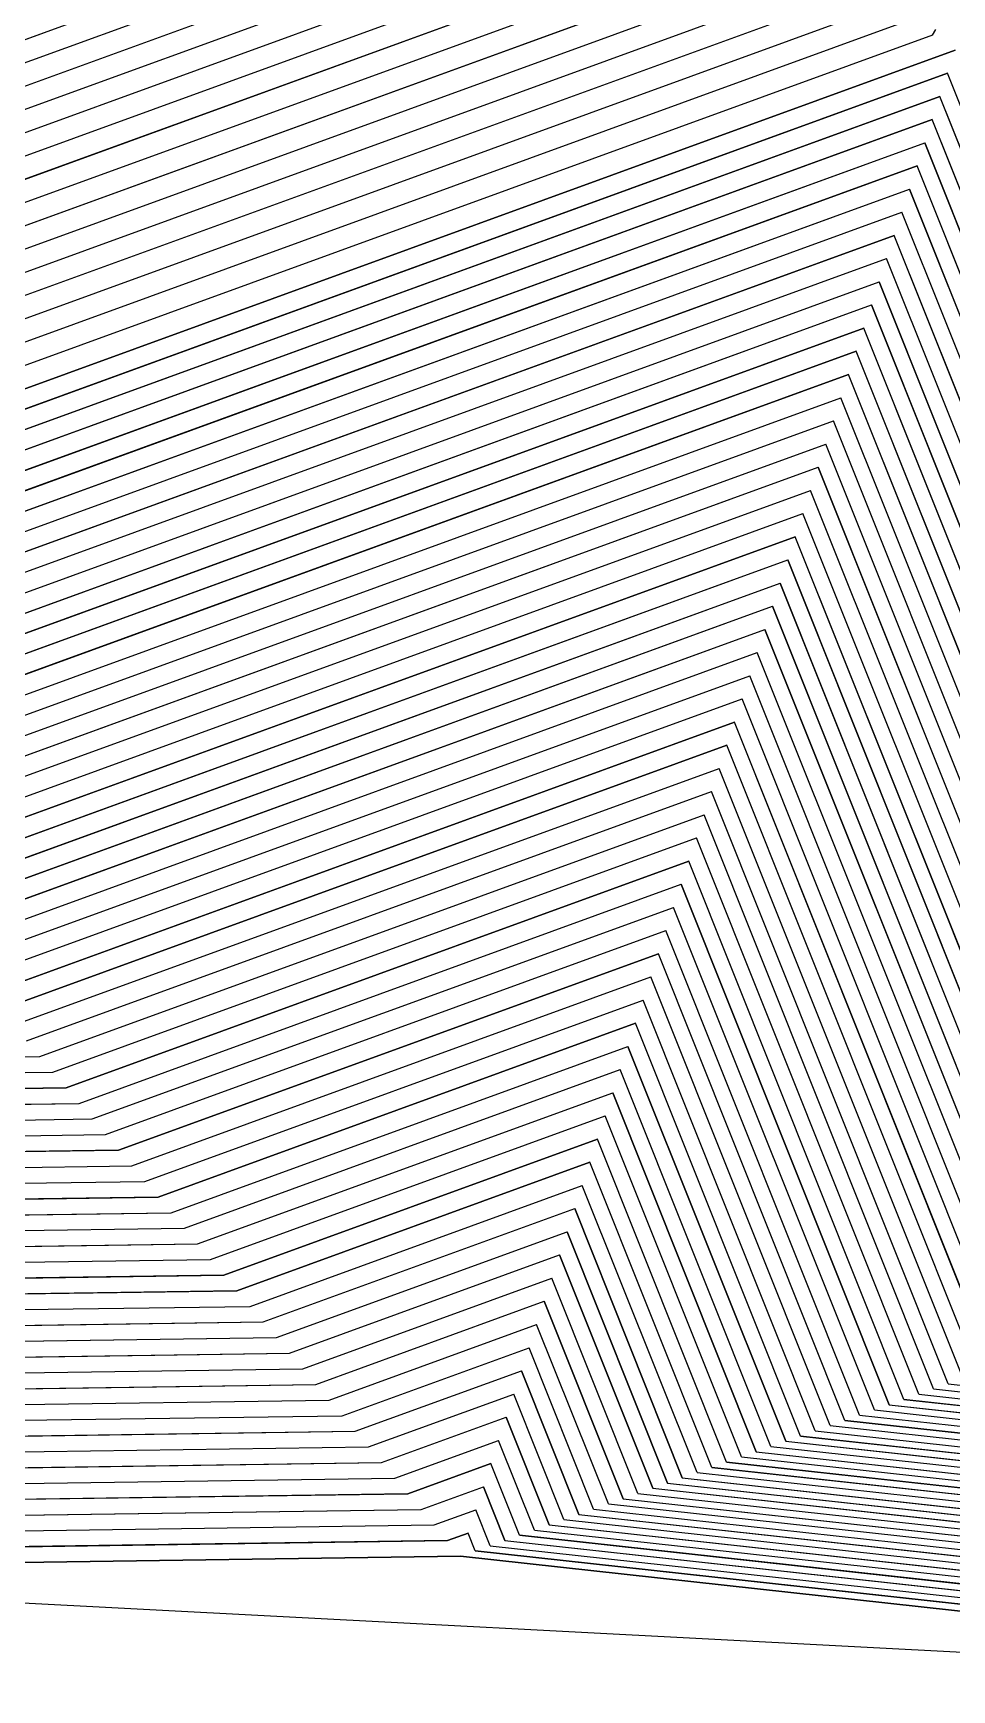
# Model space of a CAD drawing. Extents: x 7084 to 11035, y 13750 to 16729.
# Drawn here: x 9780 to 10154, y 13750 to 14424 of the extents above; entities that cross this region are included whole.
import ezdxf

# ---------------------------------------------------------------- set-up
doc = ezdxf.new("R2010")
doc.units = 0
doc.layers.add('Level 1', color=7, linetype='Continuous')

msp = doc.modelspace()

# ---------------------------------------------------------------- linework, layer by layer
at = {"layer": 'Level 1'}
for p, q in [((10015.93, 14508.64), (9631.45, 14368.71)), ((10025.2, 14502.54), (9629.73, 14358.62)), ((10034.47, 14496.44), (9628.02, 14348.52)), ((10053.01, 14484.25), (9624.59, 14328.34)), ((10043.74, 14490.35), (9626.3, 14338.43)), ((10062.28, 14478.16), (9622.87, 14318.24)), ((10071.55, 14472.06), (9621.16, 14308.15)), ((10080.82, 14465.97), (9619.44, 14298.06)), ((10090.09, 14459.87), (9617.72, 14287.96)), ((10099.36, 14453.77), (9616.01, 14277.87)), ((10108.63, 14447.68), (9614.29, 14267.78)), ((10117.9, 14441.58), (9612.58, 14257.68)), ((10127.17, 14435.49), (9610.86, 14247.59)), ((10145.71, 14423.29), (9607.43, 14227.4)), ((10136.44, 14429.39), (9609.15, 14237.49)), ((10145.71, 14423.29), (10147.18, 14425.64)), ((9605.71, 14217.31), (10154.98, 14417.2)), ((10154.98, 14417.2), (9605.71, 14217.31)), ((9611.07, 14210.95), (10151.88, 14407.77)), ((10338.7, 13940.33), (10151.88, 14407.77)), ((9616.42, 14204.6), (10148.78, 14398.34)), ((10332.69, 13938.2), (10148.78, 14398.34)), ((9621.77, 14198.24), (10145.68, 14388.91)), ((10326.67, 13936.08), (10145.68, 14388.91)), ((9627.13, 14191.89), (10142.59, 14379.48)), ((10320.66, 13933.95), (10142.59, 14379.48)), ((9632.48, 14185.53), (10139.49, 14370.05)), ((10314.64, 13931.82), (10139.49, 14370.05)), ((9637.83, 14179.18), (10136.39, 14360.62)), ((10308.62, 13929.69), (10136.39, 14360.62)), ((9643.18, 14172.82), (10133.3, 14351.18)), ((10302.61, 13927.57), (10133.3, 14351.18)), ((9648.54, 14166.46), (10130.2, 14341.75)), ((10296.59, 13925.44), (10130.2, 14341.75)), ((9653.89, 14160.11), (10127.1, 14332.32)), ((10290.57, 13923.31), (10127.1, 14332.32)), ((9659.24, 14153.75), (10124, 14322.89)), ((10284.56, 13921.19), (10124, 14322.89)), ((9664.6, 14147.4), (10120.91, 14313.46)), ((10278.54, 13919.06), (10120.91, 14313.46)), ((9669.95, 14141.04), (10117.81, 14304.03)), ((10272.52, 13916.93), (10117.81, 14304.03)), ((9675.3, 14134.69), (10114.71, 14294.6)), ((10266.51, 13914.81), (10114.71, 14294.6)), ((9680.66, 14128.33), (10111.61, 14285.17)), ((10260.49, 13912.68), (10111.61, 14285.17)), ((9686.01, 14121.98), (10108.52, 14275.74)), ((10254.48, 13910.55), (10108.52, 14275.74)), ((9691.36, 14115.62), (10105.42, 14266.31)), ((10248.46, 13908.43), (10105.42, 14266.31)), ((9696.71, 14109.27), (10102.32, 14256.88)), ((10242.44, 13906.3), (10102.32, 14256.88)), ((9702.07, 14102.91), (10099.23, 14247.45)), ((10236.43, 13904.17), (10099.23, 14247.45)), ((9707.42, 14096.56), (10096.13, 14238.02)), ((10230.41, 13902.05), (10096.13, 14238.02)), ((9712.77, 14090.2), (10093.03, 14228.59)), ((10224.39, 13899.92), (10093.03, 14228.59)), ((9718.13, 14083.85), (10089.93, 14219.16)), ((10218.38, 13897.79), (10089.93, 14219.16)), ((9723.48, 14077.49), (10086.84, 14209.73)), ((10212.36, 13895.67), (10086.84, 14209.73)), ((9728.83, 14071.13), (10083.74, 14200.3)), ((10206.34, 13893.54), (10083.74, 14200.3)), ((9734.19, 14064.78), (10080.64, 14190.86)), ((10200.33, 13891.41), (10080.64, 14190.86)), ((9739.54, 14058.42), (10077.55, 14181.43)), ((10194.31, 13889.28), (10077.55, 14181.43)), ((9744.89, 14052.07), (10074.45, 14172)), ((10188.3, 13887.16), (10074.45, 14172)), ((9750.24, 14045.71), (10071.35, 14162.57)), ((10182.28, 13885.03), (10071.35, 14162.57)), ((9755.6, 14039.36), (10068.25, 14153.14)), ((10176.26, 13882.9), (10068.25, 14153.14)), ((9760.95, 14033), (10065.16, 14143.71)), ((10170.25, 13880.78), (10065.16, 14143.71)), ((9766.3, 14026.65), (10062.06, 14134.28)), ((10164.23, 13878.65), (10062.06, 14134.28)), ((9771.66, 14020.29), (10058.96, 14124.85)), ((10158.21, 13876.52), (10058.96, 14124.85)), ((9777.01, 14013.94), (10055.87, 14115.42)), ((10152.2, 13874.4), (10055.87, 14115.42)), ((9782.36, 14007.58), (10052.77, 14105.99)), ((10146.18, 13872.27), (10052.77, 14105.99)), ((9787.72, 14001.23), (10049.67, 14096.56)), ((10140.16, 13870.14), (10049.67, 14096.56)), ((9793.07, 13994.87), (10046.57, 14087.13)), ((10134.15, 13868.02), (10046.57, 14087.13)), ((9798.42, 13988.51), (10043.48, 14077.7)), ((10128.13, 13865.89), (10043.48, 14077.7)), ((9803.77, 13982.16), (10040.38, 14068.27)), ((10122.12, 13863.76), (10040.38, 14068.27)), ((9809.13, 13975.8), (10037.28, 14058.84)), ((10116.1, 13861.64), (10037.28, 14058.84)), ((9814.48, 13969.45), (10034.19, 14049.41)), ((10110.08, 13859.51), (10034.19, 14049.41)), ((9819.83, 13963.09), (10031.09, 14039.98)), ((10104.07, 13857.38), (10031.09, 14039.98)), ((9825.19, 13956.74), (10027.99, 14030.54)), ((10098.05, 13855.25), (10027.99, 14030.54)), ((9830.54, 13950.38), (10024.89, 14021.11)), ((10092.03, 13853.13), (10024.89, 14021.11)), ((9567.65, 14004.51), (9782.36, 14007.58)), ((9835.89, 13944.03), (10021.8, 14011.68)), ((10086.02, 13851), (10021.8, 14011.68)), ((9566.5, 13998.06), (9787.72, 14001.23)), ((9841.25, 13937.67), (10018.7, 14002.25)), ((10080, 13848.87), (10018.7, 14002.25)), ((9565.35, 13991.62), (9793.07, 13994.87)), ((9846.6, 13931.32), (10015.6, 13992.82)), ((10073.99, 13846.75), (10015.6, 13992.82)), ((9564.19, 13985.17), (9798.42, 13988.51)), ((9563.04, 13978.72), (9803.77, 13982.16)), ((9851.95, 13924.96), (10012.5, 13983.39)), ((10067.97, 13844.62), (10012.5, 13983.39)), ((9561.89, 13972.27), (9809.13, 13975.8)), ((9857.3, 13918.61), (10009.41, 13973.96)), ((10061.95, 13842.49), (10009.41, 13973.96)), ((9560.73, 13965.82), (9814.48, 13969.45)), ((9559.58, 13959.37), (9819.83, 13963.09)), ((9862.66, 13912.25), (10006.31, 13964.53)), ((10055.94, 13840.37), (10006.31, 13964.53)), ((9558.43, 13952.93), (9825.19, 13956.74)), ((9868.01, 13905.9), (10003.21, 13955.1)), ((10049.92, 13838.24), (10003.21, 13955.1)), ((9557.27, 13946.48), (9830.54, 13950.38)), ((9873.36, 13899.54), (10000.12, 13945.67)), ((10043.9, 13836.11), (10000.12, 13945.67)), ((9554.97, 13933.58), (9841.25, 13937.67)), ((9556.12, 13940.03), (9835.89, 13944.03)), ((9553.81, 13927.13), (9846.6, 13931.32)), ((9878.72, 13893.18), (9997.02, 13936.24)), ((10037.89, 13833.99), (9997.02, 13936.24)), ((9552.66, 13920.68), (9851.95, 13924.96)), ((9884.07, 13886.83), (9993.92, 13926.81)), ((10031.87, 13831.86), (9993.92, 13926.81)), ((9551.51, 13914.24), (9857.3, 13918.61)), ((9889.42, 13880.47), (9990.82, 13917.38)), ((10025.85, 13829.73), (9990.82, 13917.38)), ((9550.35, 13907.79), (9862.66, 13912.25)), ((9549.2, 13901.34), (9868.01, 13905.9)), ((9894.78, 13874.12), (9987.73, 13907.95)), ((10019.84, 13827.61), (9987.73, 13907.95)), ((9548.05, 13894.89), (9873.36, 13899.54)), ((9900.13, 13867.76), (9984.63, 13898.52)), ((10013.82, 13825.48), (9984.63, 13898.52)), ((9546.89, 13888.44), (9878.72, 13893.18)), ((9545.74, 13881.99), (9884.07, 13886.83)), ((9905.48, 13861.41), (9981.53, 13889.09)), ((10007.81, 13823.35), (9981.53, 13889.09)), ((9544.59, 13875.55), (9889.42, 13880.47)), ((9910.83, 13855.05), (9978.44, 13879.65)), ((10001.79, 13821.22), (9978.44, 13879.65)), ((9543.43, 13869.1), (9894.78, 13874.12)), ((9916.19, 13848.7), (9975.34, 13870.22)), ((9995.77, 13819.1), (9975.34, 13870.22)), ((10146.18, 13872.27), (10397.7, 13844.65)), ((10152.2, 13874.4), (10396.09, 13847.62)), ((9542.28, 13862.65), (9900.13, 13867.76)), ((10122.12, 13863.76), (10404.12, 13832.8)), ((10128.13, 13865.89), (10402.51, 13835.76)), ((10134.15, 13868.02), (10400.91, 13838.73)), ((10140.16, 13870.14), (10399.3, 13841.69)), ((9541.13, 13856.2), (9905.48, 13861.41)), ((9921.54, 13842.34), (9972.24, 13860.79)), ((9989.76, 13816.97), (9972.24, 13860.79)), ((10104.07, 13857.38), (10408.94, 13823.91)), ((10110.08, 13859.51), (10407.33, 13826.87)), ((10116.1, 13861.64), (10405.73, 13829.84)), ((9539.97, 13849.75), (9910.83, 13855.05)), ((9926.89, 13835.99), (9969.14, 13851.36)), ((9983.74, 13814.84), (9969.14, 13851.36)), ((10086.02, 13851), (10413.75, 13815.02)), ((10092.03, 13853.13), (10412.15, 13817.98)), ((10098.05, 13855.25), (10410.54, 13820.94)), ((9538.82, 13843.3), (9916.19, 13848.7)), ((10067.97, 13844.62), (10418.57, 13806.13)), ((10073.99, 13846.75), (10416.96, 13809.09)), ((10080, 13848.87), (10415.36, 13812.05)), ((9537.67, 13836.86), (9921.54, 13842.34)), ((9932.25, 13829.63), (9966.05, 13841.93)), ((9977.72, 13812.72), (9966.05, 13841.93)), ((10049.92, 13838.24), (10423.38, 13797.23)), ((10055.94, 13840.37), (10421.78, 13800.2)), ((10061.95, 13842.49), (10420.17, 13803.16)), ((9536.51, 13830.41), (9926.89, 13835.99)), ((9937.6, 13823.28), (9962.95, 13832.5)), ((9971.71, 13810.59), (9962.95, 13832.5)), ((10025.85, 13829.73), (10429.81, 13785.38)), ((10031.87, 13831.86), (10428.2, 13788.34)), ((10037.89, 13833.99), (10426.6, 13791.31)), ((10043.9, 13836.11), (10424.99, 13794.27)), ((9534.21, 13817.51), (9937.6, 13823.28)), ((9535.36, 13823.96), (9932.25, 13829.63)), ((9942.95, 13816.92), (9959.85, 13823.07)), ((9965.69, 13808.46), (9959.85, 13823.07)), ((10007.81, 13823.35), (10434.62, 13776.49)), ((10013.82, 13825.48), (10433.02, 13779.45)), ((10019.84, 13827.61), (10431.41, 13782.42)), ((9533.05, 13811.06), (9942.95, 13816.92)), ((9989.76, 13816.97), (10439.44, 13767.6)), ((9995.77, 13819.1), (10437.83, 13770.56)), ((10001.79, 13821.22), (10436.23, 13773.53)), ((9531.9, 13804.61), (9948.31, 13810.57)), ((9948.31, 13810.57), (9956.76, 13813.64)), ((9959.67, 13806.34), (9956.76, 13813.64)), ((9971.71, 13810.59), (10444.25, 13758.71)), ((9977.72, 13812.72), (10442.65, 13761.67)), ((9983.74, 13814.84), (10441.04, 13764.63)), ((9530.75, 13798.17), (9953.66, 13804.21)), ((9953.66, 13804.21), (9530.75, 13798.17)), ((10449.07, 13749.82), (9953.66, 13804.21)), ((9953.66, 13804.21), (10449.07, 13749.82)), ((9959.67, 13806.34), (10447.47, 13752.78)), ((9965.69, 13808.46), (10445.86, 13755.74)), ((9530.75, 13798.17), (10449.07, 13749.82))]:
    msp.add_line(p, q, dxfattribs=at)
for points in [[(9884.69, 15965.78), (10138.05, 15634.85), (10159.52, 15355.51), (10159.2, 15317.23), (10147.62, 15267.05), (10100.38, 14476.27), (10090.09, 14459.87), (9617.72, 14287.96), (9587.17, 14277.67), (9546.31, 14278.31), (9383.13, 14110.7), (8799.12, 14205.25), (8760.47, 14488.9), (8727.98, 14494.37), (8703.53, 14495.01), (8683.59, 14495.01), (8671.69, 14498.87), (8173.56, 14696.56)], [(9884.69, 15965.78), (10138.05, 15634.85), (10159.52, 15355.51), (10159.2, 15317.23), (10147.62, 15267.05), (10100.38, 14476.27), (10090.09, 14459.87), (9617.72, 14287.96), (9587.17, 14277.67), (9546.31, 14278.31), (9383.13, 14110.7), (8799.12, 14205.25), (8760.47, 14488.9), (8727.98, 14494.37), (8703.53, 14495.01), (8683.59, 14495.01), (8671.69, 14498.87), (8173.56, 14696.56)], [(10903.94, 15956.31), (11028.86, 15527.85), (11030.71, 15523.62), (10959.32, 15035.65), (10959.09, 15029.97), (10846.07, 14089.73), (10843.76, 14078.81), (10706.95, 13894.34), (10703.26, 13889.65), (10447.47, 13752.78), (9959.67, 13806.34), (9956.76, 13813.64), (9948.31, 13810.57), (9531.9, 13804.61)], [(10903.94, 15956.31), (11028.86, 15527.85), (11030.71, 15523.62), (10959.32, 15035.65), (10959.09, 15029.97), (10846.07, 14089.73), (10843.76, 14078.81), (10706.95, 13894.34), (10703.26, 13889.65), (10447.47, 13752.78), (9959.67, 13806.34), (9956.76, 13813.64), (9948.31, 13810.57), (9531.9, 13804.61)], [(9883.08, 15942.76), (10124.65, 15627.23), (10145.13, 15360.88), (10144.71, 15311.66), (10129.82, 15247.15), (10084.78, 14493.15), (10071.55, 14472.06), (9621.16, 14308.15), (9581.87, 14294.92), (9529.34, 14295.74), (9373.75, 14135.93), (8816.9, 14226.08), (8780.05, 14496.53), (8738.28, 14503.56), (8706.85, 14504.39), (8681.2, 14504.39), (8665.9, 14509.35), (8190.94, 14697.85)], [(9883.08, 15942.76), (10124.65, 15627.23), (10145.13, 15360.88), (10144.71, 15311.66), (10129.82, 15247.15), (10084.78, 14493.15), (10071.55, 14472.06), (9621.16, 14308.15), (9581.87, 14294.92), (9529.34, 14295.74), (9373.75, 14135.93), (8816.9, 14226.08), (8780.05, 14496.53), (8738.28, 14503.56), (8706.85, 14504.39), (8681.2, 14504.39), (8665.9, 14509.35), (8190.94, 14697.85)], [(9937.6, 13823.28), (9962.95, 13832.5), (9971.71, 13810.59), (10444.25, 13758.71), (10692.05, 13891.3), (10703.12, 13905.37), (10835.66, 14084.08), (10842.57, 14116.83), (10952.07, 15027.68), (10952.76, 15044.75), (11021.91, 15517.47), (11016.38, 15530.16), (10895.36, 15945.23)], [(9937.6, 13823.28), (9962.95, 13832.5), (9971.71, 13810.59), (10444.25, 13758.71), (10692.05, 13891.3), (10703.12, 13905.37), (10835.66, 14084.08), (10842.57, 14116.83), (10952.07, 15027.68), (10952.76, 15044.75), (11021.91, 15517.47), (11016.38, 15530.16), (10895.36, 15945.23)], [(10891.07, 15939.68), (11010.14, 15531.31), (11017.51, 15514.39), (10949.47, 15049.3), (10948.55, 15026.54), (10840.83, 14130.38), (10831.61, 14086.71), (10701.2, 13910.88), (10686.45, 13892.12), (10442.65, 13761.67), (9977.72, 13812.72), (9966.05, 13841.93), (9932.25, 13829.63), (9535.36, 13823.96), (9523.68, 13811.97), (8962.37, 13868.69), (8920.58, 13875.45), (8155.15, 13994.56)], [(10891.07, 15939.68), (11010.14, 15531.31), (11017.51, 15514.39), (10949.47, 15049.3), (10948.55, 15026.54), (10840.83, 14130.38), (10831.61, 14086.71), (10701.2, 13910.88), (10686.45, 13892.12), (10442.65, 13761.67), (9977.72, 13812.72), (9966.05, 13841.93), (9932.25, 13829.63), (9535.36, 13823.96), (9523.68, 13811.97), (8962.37, 13868.69), (8920.58, 13875.45), (8155.15, 13994.56)], [(8174.23, 13999.08), (8914.56, 13883.87), (8977.24, 13873.73), (9520.15, 13818.87), (9537.67, 13836.86), (9921.54, 13842.34), (9972.24, 13860.79), (9989.76, 13816.97), (10439.44, 13767.6), (10675.25, 13893.77), (10697.37, 13921.91), (10823.5, 14091.98), (10837.33, 14157.48), (10941.52, 15024.26), (10942.91, 15058.39), (11008.71, 15508.24), (10997.65, 15533.61), (10882.49, 15928.6)], [(8174.23, 13999.08), (8914.56, 13883.87), (8977.24, 13873.73), (9520.15, 13818.87), (9537.67, 13836.86), (9921.54, 13842.34), (9972.24, 13860.79), (9989.76, 13816.97), (10439.44, 13767.6), (10675.25, 13893.77), (10697.37, 13921.91), (10823.5, 14091.98), (10837.33, 14157.48), (10941.52, 15024.26), (10942.91, 15058.39), (11008.71, 15508.24), (10997.65, 15533.61), (10882.49, 15928.6)], [(8193.3, 14003.6), (8908.53, 13892.3), (8992.11, 13878.77), (9516.62, 13825.77), (9539.97, 13849.75), (9910.83, 13855.05), (9978.44, 13879.65), (10001.79, 13821.22), (10436.23, 13773.53), (10664.04, 13895.42), (10693.54, 13932.94), (10815.4, 14097.24), (10833.83, 14184.58), (10934.5, 15021.97), (10936.34, 15067.49), (10999.92, 15502.09), (10985.17, 15535.91), (10873.91, 15917.51)], [(8193.3, 14003.6), (8908.53, 13892.3), (8992.11, 13878.77), (9516.62, 13825.77), (9539.97, 13849.75), (9910.83, 13855.05), (9978.44, 13879.65), (10001.79, 13821.22), (10436.23, 13773.53), (10664.04, 13895.42), (10693.54, 13932.94), (10815.4, 14097.24), (10833.83, 14184.58), (10934.5, 15021.97), (10936.34, 15067.49), (10999.92, 15502.09), (10985.17, 15535.91), (10873.91, 15917.51)], [(10469.21, 15908.47), (10660.95, 15696.58), (10685.12, 15673.62), (10710.49, 15586.59), (10806.36, 15366.71), (10791.86, 15267.59), (10779.88, 14971.75), (10756.92, 14780.76), (10637.08, 14213.07), (10609.29, 14175.6), (10417.55, 13931.73), (10365.59, 13903.93), (10266.51, 13914.81), (10114.71, 14294.6), (9675.3, 14134.69), (9590.72, 14133.48), (9438.92, 13977.56), (9319.3, 13989.65), (8776.03, 14077.6), (8612.91, 14102.99)], [(10469.21, 15908.47), (10660.95, 15696.58), (10685.12, 15673.62), (10710.49, 15586.59), (10806.36, 15366.71), (10791.86, 15267.59), (10779.88, 14971.75), (10756.92, 14780.76), (10637.08, 14213.07), (10609.29, 14175.6), (10417.55, 13931.73), (10365.59, 13903.93), (10266.51, 13914.81), (10114.71, 14294.6), (9675.3, 14134.69), (9590.72, 14133.48), (9438.92, 13977.56), (9319.3, 13989.65), (8776.03, 14077.6), (8612.91, 14102.99)], [(8221.91, 14010.37), (8899.5, 13904.93), (9014.42, 13886.33), (9511.32, 13836.12), (9543.43, 13869.1), (9894.78, 13874.12), (9987.73, 13907.95), (10019.84, 13827.61), (10431.41, 13782.42), (10647.24, 13897.9), (10687.8, 13949.49), (10803.24, 14105.14), (10828.59, 14225.23), (10923.95, 15018.55), (10926.49, 15081.13), (10986.72, 15492.86), (10966.44, 15539.37), (10861.04, 15900.88)], [(8221.91, 14010.37), (8899.5, 13904.93), (9014.42, 13886.33), (9511.32, 13836.12), (9543.43, 13869.1), (9894.78, 13874.12), (9987.73, 13907.95), (10019.84, 13827.61), (10431.41, 13782.42), (10647.24, 13897.9), (10687.8, 13949.49), (10803.24, 14105.14), (10828.59, 14225.23), (10923.95, 15018.55), (10926.49, 15081.13), (10986.72, 15492.86), (10966.44, 15539.37), (10861.04, 15900.88)], [(8113.38, 14583.35), (8603.49, 14388.84), (8641.52, 14109.76), (8767, 14090.24), (9341.61, 13997.21), (9433.63, 13987.91), (9594.18, 14152.82), (9659.24, 14153.75), (10124, 14322.89), (10284.56, 13921.19), (10360.77, 13912.82), (10400.74, 13934.2), (10603.55, 14192.14), (10624.92, 14220.97), (10751.68, 14821.41), (10769.34, 14968.32), (10782.01, 15281.23), (10793.17, 15357.47), (10691.76, 15590.04), (10672.24, 15656.99), (10653.66, 15674.65), (10450.85, 15898.76)], [(8113.38, 14583.35), (8603.49, 14388.84), (8641.52, 14109.76), (8767, 14090.24), (9341.61, 13997.21), (9433.63, 13987.91), (9594.18, 14152.82), (9659.24, 14153.75), (10124, 14322.89), (10284.56, 13921.19), (10360.77, 13912.82), (10400.74, 13934.2), (10603.55, 14192.14), (10624.92, 14220.97), (10751.68, 14821.41), (10769.34, 14968.32), (10782.01, 15281.23), (10793.17, 15357.47), (10691.76, 15590.04), (10672.24, 15656.99), (10653.66, 15674.65), (10450.85, 15898.76)], [(8240.98, 14014.89), (8893.48, 13913.35), (9029.29, 13891.37), (9507.79, 13843.02), (9545.74, 13881.99), (9884.07, 13886.83), (9993.92, 13926.81), (10031.87, 13831.86), (10428.2, 13788.34), (10636.03, 13899.55), (10683.97, 13960.52), (10795.13, 14110.4), (10825.09, 14252.33), (10916.93, 15016.27), (10919.92, 15090.23), (10977.92, 15486.7), (10953.95, 15541.67), (10852.45, 15889.8)], [(8240.98, 14014.89), (8893.48, 13913.35), (9029.29, 13891.37), (9507.79, 13843.02), (9545.74, 13881.99), (9884.07, 13886.83), (9993.92, 13926.81), (10031.87, 13831.86), (10428.2, 13788.34), (10636.03, 13899.55), (10683.97, 13960.52), (10795.13, 14110.4), (10825.09, 14252.33), (10916.93, 15016.27), (10919.92, 15090.23), (10977.92, 15486.7), (10953.95, 15541.67), (10852.45, 15889.8)], [(10438.61, 15892.29), (10648.79, 15660.04), (10663.66, 15645.9), (10679.28, 15592.34), (10784.37, 15351.32), (10775.45, 15290.33), (10762.31, 14966.04), (10748.18, 14848.51), (10616.82, 14226.23), (10599.72, 14203.17), (10389.54, 13935.86), (10357.56, 13918.75), (10296.59, 13925.44), (10130.2, 14341.75), (9648.54, 14166.46), (9596.49, 14165.72), (9430.09, 13994.81), (9356.48, 14002.25), (8760.97, 14098.66), (8660.59, 14114.28)], [(10438.61, 15892.29), (10648.79, 15660.04), (10663.66, 15645.9), (10679.28, 15592.34), (10784.37, 15351.32), (10775.45, 15290.33), (10762.31, 14966.04), (10748.18, 14848.51), (10616.82, 14226.23), (10599.72, 14203.17), (10389.54, 13935.86), (10357.56, 13918.75), (10296.59, 13925.44), (10130.2, 14341.75), (9648.54, 14166.46), (9596.49, 14165.72), (9430.09, 13994.81), (9356.48, 14002.25), (8760.97, 14098.66), (8660.59, 14114.28)], [(10420.26, 15882.59), (10641.5, 15638.11), (10650.79, 15629.27), (10660.55, 15595.8), (10771.17, 15342.09), (10765.59, 15303.97), (10751.77, 14962.61), (10742.94, 14889.16), (10604.66, 14234.13), (10593.97, 14219.72), (10372.73, 13938.33), (10352.75, 13927.64), (10314.64, 13931.82), (10139.49, 14370.05), (9632.48, 14185.53), (9599.95, 14185.07), (9424.8, 14005.16), (9378.79, 14009.81), (8751.94, 14111.3), (8689.2, 14121.06), (8647.72, 14425.51), (8113.05, 14637.7)], [(10420.26, 15882.59), (10641.5, 15638.11), (10650.79, 15629.27), (10660.55, 15595.8), (10771.17, 15342.09), (10765.59, 15303.97), (10751.77, 14962.61), (10742.94, 14889.16), (10604.66, 14234.13), (10593.97, 14219.72), (10372.73, 13938.33), (10352.75, 13927.64), (10314.64, 13931.82), (10139.49, 14370.05), (9632.48, 14185.53), (9599.95, 14185.07), (9424.8, 14005.16), (9378.79, 14009.81), (8751.94, 14111.3), (8689.2, 14121.06), (8647.72, 14425.51), (8113.05, 14637.7)], [(8113.12, 14626.83), (8638.87, 14418.18), (8679.66, 14118.8), (8754.95, 14107.08), (9371.35, 14007.29), (9426.56, 14001.71), (9598.79, 14178.62), (9637.83, 14179.18), (10136.39, 14360.62), (10308.62, 13929.69), (10354.35, 13924.67), (10378.33, 13937.51), (10595.89, 14214.2), (10608.71, 14231.5), (10744.68, 14875.61), (10755.28, 14963.76), (10768.88, 15299.42), (10775.57, 15345.17), (10666.79, 15594.65), (10655.08, 15634.82), (10643.93, 15645.42), (10426.37, 15885.82)], [(8113.12, 14626.83), (8638.87, 14418.18), (8679.66, 14118.8), (8754.95, 14107.08), (9371.35, 14007.29), (9426.56, 14001.71), (9598.79, 14178.62), (9637.83, 14179.18), (10136.39, 14360.62), (10308.62, 13929.69), (10354.35, 13924.67), (10378.33, 13937.51), (10595.89, 14214.2), (10608.71, 14231.5), (10744.68, 14875.61), (10755.28, 14963.76), (10768.88, 15299.42), (10775.57, 15345.17), (10666.79, 15594.65), (10655.08, 15634.82), (10643.93, 15645.42), (10426.37, 15885.82)], [(8250.52, 14017.15), (8890.47, 13917.57), (9036.73, 13893.89), (9506.02, 13846.47), (9546.89, 13888.44), (9878.72, 13893.18), (9997.02, 13936.24), (10037.89, 13833.99), (10426.6, 13791.31), (10630.43, 13900.38), (10682.05, 13966.03), (10791.08, 14113.04), (10823.35, 14265.88), (10913.41, 15015.13), (10916.64, 15094.77), (10973.52, 15483.63), (10947.71, 15542.82), (10848.16, 15884.25)], [(8250.52, 14017.15), (8890.47, 13917.57), (9036.73, 13893.89), (9506.02, 13846.47), (9546.89, 13888.44), (9878.72, 13893.18), (9997.02, 13936.24), (10037.89, 13833.99), (10426.6, 13791.31), (10630.43, 13900.38), (10682.05, 13966.03), (10791.08, 14113.04), (10823.35, 14265.88), (10913.41, 15015.13), (10916.64, 15094.77), (10973.52, 15483.63), (10947.71, 15542.82), (10848.16, 15884.25)], [(10401.9, 15872.88), (10634.2, 15616.18), (10637.92, 15612.64), (10641.82, 15599.25), (10757.97, 15332.86), (10755.74, 15317.61), (10741.22, 14959.19), (10737.69, 14929.81), (10592.5, 14242.03), (10588.23, 14236.26), (10355.92, 13940.81), (10347.93, 13936.53), (10332.69, 13938.2), (10148.78, 14398.34), (9616.42, 14204.6), (9603.41, 14204.41), (9419.5, 14015.51), (9401.1, 14017.37), (8742.9, 14123.93), (8717.81, 14127.84), (8674.25, 14447.51), (8112.85, 14670.31)], [(10401.9, 15872.88), (10634.2, 15616.18), (10637.92, 15612.64), (10641.82, 15599.25), (10757.97, 15332.86), (10755.74, 15317.61), (10741.22, 14959.19), (10737.69, 14929.81), (10592.5, 14242.03), (10588.23, 14236.26), (10355.92, 13940.81), (10347.93, 13936.53), (10332.69, 13938.2), (10148.78, 14398.34), (9616.42, 14204.6), (9603.41, 14204.41), (9419.5, 14015.51), (9401.1, 14017.37), (8742.9, 14123.93), (8717.81, 14127.84), (8674.25, 14447.51), (8112.85, 14670.31)], [(8112.98, 14648.57), (8656.56, 14432.84), (8698.74, 14123.32), (8748.93, 14115.51), (9386.22, 14012.33), (9423.03, 14008.61), (9601.1, 14191.51), (9627.13, 14191.89), (10142.59, 14379.48), (10320.66, 13933.95), (10351.14, 13930.6), (10367.13, 13939.16), (10592.06, 14225.23), (10600.61, 14236.76), (10741.19, 14902.71), (10748.25, 14961.47), (10762.31, 15308.52), (10766.77, 15339.01), (10654.31, 15596.95), (10646.5, 15623.73), (10639.06, 15630.8), (10414.14, 15879.35)], [(8112.98, 14648.57), (8656.56, 14432.84), (8698.74, 14123.32), (8748.93, 14115.51), (9386.22, 14012.33), (9423.03, 14008.61), (9601.1, 14191.51), (9627.13, 14191.89), (10142.59, 14379.48), (10320.66, 13933.95), (10351.14, 13930.6), (10367.13, 13939.16), (10592.06, 14225.23), (10600.61, 14236.76), (10741.19, 14902.71), (10748.25, 14961.47), (10762.31, 15308.52), (10766.77, 15339.01), (10654.31, 15596.95), (10646.5, 15623.73), (10639.06, 15630.8), (10414.14, 15879.35)], [(9878.24, 15873.73), (10084.47, 15604.37), (10101.94, 15377), (10101.25, 15294.97), (10076.44, 15187.44), (10037.99, 14543.79), (10015.93, 14508.64), (9631.45, 14368.71), (9565.97, 14346.65), (9478.43, 14348.03), (9345.61, 14211.61), (8870.25, 14288.57), (8838.79, 14519.44), (8769.17, 14531.16), (8716.78, 14532.54), (8674.05, 14532.54), (8648.54, 14540.81), (8243.09, 14701.72)], [(9878.24, 15873.73), (10084.47, 15604.37), (10101.94, 15377), (10101.25, 15294.97), (10076.44, 15187.44), (10037.99, 14543.79), (10015.93, 14508.64), (9631.45, 14368.71), (9565.97, 14346.65), (9478.43, 14348.03), (9345.61, 14211.61), (8870.25, 14288.57), (8838.79, 14519.44), (8769.17, 14531.16), (8716.78, 14532.54), (8674.05, 14532.54), (8648.54, 14540.81), (8243.09, 14701.72)], [(8260.06, 14019.41), (8887.45, 13921.78), (9044.17, 13896.41), (9504.26, 13849.92), (9548.05, 13894.89), (9873.36, 13899.54), (10000.12, 13945.67), (10043.9, 13836.11), (10424.99, 13794.27), (10624.83, 13901.2), (10680.14, 13971.55), (10787.03, 14115.67), (10821.6, 14279.43), (10909.9, 15013.98), (10913.35, 15099.32), (10969.12, 15480.55), (10941.47, 15543.98), (10843.87, 15878.71)], [(8260.06, 14019.41), (8887.45, 13921.78), (9044.17, 13896.41), (9504.26, 13849.92), (9548.05, 13894.89), (9873.36, 13899.54), (10000.12, 13945.67), (10043.9, 13836.11), (10424.99, 13794.27), (10624.83, 13901.2), (10680.14, 13971.55), (10787.03, 14115.67), (10821.6, 14279.43), (10909.9, 15013.98), (10913.35, 15099.32), (10969.12, 15480.55), (10941.47, 15543.98), (10843.87, 15878.71)], [(10408.02, 15876.12), (10636.63, 15623.49), (10642.21, 15618.19), (10648.07, 15598.1), (10762.37, 15335.94), (10759.03, 15313.06), (10744.74, 14960.33), (10739.44, 14916.26), (10596.56, 14239.39), (10590.14, 14230.75), (10361.53, 13939.98), (10349.54, 13933.56), (10326.67, 13936.08), (10145.68, 14388.91), (9621.77, 14198.24), (9602.25, 14197.96), (9421.27, 14012.06), (9393.66, 14014.85), (8745.92, 14119.72)], [(10408.02, 15876.12), (10636.63, 15623.49), (10642.21, 15618.19), (10648.07, 15598.1), (10762.37, 15335.94), (10759.03, 15313.06), (10744.74, 14960.33), (10739.44, 14916.26), (10596.56, 14239.39), (10590.14, 14230.75), (10361.53, 13939.98), (10349.54, 13933.56), (10326.67, 13936.08), (10145.68, 14388.91), (9621.77, 14198.24), (9602.25, 14197.96), (9421.27, 14012.06), (9393.66, 14014.85), (8745.92, 14119.72)], [(10395.78, 15869.65), (10631.77, 15608.87), (10633.63, 15607.1), (10635.58, 15600.41), (10753.58, 15329.78), (10752.46, 15322.16), (10737.71, 14958.05), (10735.94, 14943.36), (10588.45, 14244.66), (10586.31, 14241.78), (10350.32, 13941.63), (10346.33, 13939.49), (10338.7, 13940.33), (10151.88, 14407.77), (9611.07, 14210.95), (9604.56, 14210.86), (9417.73, 14018.96), (9408.53, 14019.89), (8739.89, 14128.14), (8727.34, 14130.09), (8683.1, 14454.84), (8112.79, 14681.18)], [(10395.78, 15869.65), (10631.77, 15608.87), (10633.63, 15607.1), (10635.58, 15600.41), (10753.58, 15329.78), (10752.46, 15322.16), (10737.71, 14958.05), (10735.94, 14943.36), (10588.45, 14244.66), (10586.31, 14241.78), (10350.32, 13941.63), (10346.33, 13939.49), (10338.7, 13940.33), (10151.88, 14407.77), (9611.07, 14210.95), (9604.56, 14210.86), (9417.73, 14018.96), (9408.53, 14019.89), (8739.89, 14128.14), (8727.34, 14130.09), (8683.1, 14454.84), (8112.79, 14681.18)], [(10835.29, 15867.62), (10928.98, 15546.28), (10960.33, 15474.39), (10906.79, 15108.42), (10902.87, 15011.7), (10818.1, 14306.53), (10778.92, 14120.93), (10676.31, 13982.58), (10613.62, 13902.85), (10421.78, 13800.2), (10055.94, 13840.37), (10006.31, 13964.53), (9862.66, 13912.25), (9550.35, 13907.79), (9500.73, 13856.82), (9059.04, 13901.45), (8881.43, 13930.2), (8279.13, 14023.93)], [(10835.29, 15867.62), (10928.98, 15546.28), (10960.33, 15474.39), (10906.79, 15108.42), (10902.87, 15011.7), (10818.1, 14306.53), (10778.92, 14120.93), (10676.31, 13982.58), (10613.62, 13902.85), (10421.78, 13800.2), (10055.94, 13840.37), (10006.31, 13964.53), (9862.66, 13912.25), (9550.35, 13907.79), (9500.73, 13856.82), (9059.04, 13901.45), (8881.43, 13930.2), (8279.13, 14023.93)], [(10831, 15862.08), (10922.74, 15547.43), (10955.93, 15471.32), (10903.5, 15112.97), (10899.36, 15010.56), (10816.35, 14320.08), (10774.87, 14123.57), (10674.39, 13988.09), (10608.02, 13903.68), (10420.17, 13803.16), (10061.95, 13842.49), (10009.41, 13973.96), (9857.3, 13918.61), (9551.51, 13914.24), (9498.96, 13860.27), (9066.47, 13903.97), (8878.42, 13934.41)], [(10831, 15862.08), (10922.74, 15547.43), (10955.93, 15471.32), (10903.5, 15112.97), (10899.36, 15010.56), (10816.35, 14320.08), (10774.87, 14123.57), (10674.39, 13988.09), (10608.02, 13903.68), (10420.17, 13803.16), (10061.95, 13842.49), (10009.41, 13973.96), (9857.3, 13918.61), (9551.51, 13914.24), (9498.96, 13860.27), (9066.47, 13903.97), (8878.42, 13934.41)], [(8307.74, 14030.7), (8872.4, 13942.83), (9081.35, 13909.01), (9495.43, 13867.17), (9553.81, 13927.13), (9846.6, 13931.32), (10015.6, 13992.82), (10073.99, 13846.75), (10416.96, 13809.09), (10596.82, 13905.33), (10670.56, 13999.12), (10766.77, 14128.83), (10812.86, 14347.17), (10892.33, 15008.28), (10896.94, 15122.06), (10947.13, 15465.16), (10910.26, 15549.73), (10822.42, 15851)], [(8307.74, 14030.7), (8872.4, 13942.83), (9081.35, 13909.01), (9495.43, 13867.17), (9553.81, 13927.13), (9846.6, 13931.32), (10015.6, 13992.82), (10073.99, 13846.75), (10416.96, 13809.09), (10596.82, 13905.33), (10670.56, 13999.12), (10766.77, 14128.83), (10812.86, 14347.17), (10892.33, 15008.28), (10896.94, 15122.06), (10947.13, 15465.16), (10910.26, 15549.73), (10822.42, 15851)], [(8326.81, 14035.22), (8866.37, 13951.26), (9096.22, 13914.05), (9491.9, 13874.07), (9556.12, 13940.03), (9835.89, 13944.03), (10021.8, 14011.68), (10086.02, 13851), (10413.75, 13815.02), (10585.61, 13906.98), (10666.73, 14010.15), (10758.66, 14134.1), (10809.36, 14374.27), (10885.3, 15005.99), (10890.37, 15131.16), (10938.33, 15459.01), (10897.77, 15552.04), (10813.84, 15839.91)], [(8326.81, 14035.22), (8866.37, 13951.26), (9096.22, 13914.05), (9491.9, 13874.07), (9556.12, 13940.03), (9835.89, 13944.03), (10021.8, 14011.68), (10086.02, 13851), (10413.75, 13815.02), (10585.61, 13906.98), (10666.73, 14010.15), (10758.66, 14134.1), (10809.36, 14374.27), (10885.3, 15005.99), (10890.37, 15131.16), (10938.33, 15459.01), (10897.77, 15552.04), (10813.84, 15839.91)], [(10809.55, 15834.37), (10891.53, 15553.19), (10933.93, 15455.93), (10887.09, 15135.7), (10881.79, 15004.85), (10807.61, 14387.82), (10754.61, 14136.73), (10664.82, 14015.67), (10580.01, 13907.8), (10412.15, 13817.98), (10092.03, 13853.13), (10024.89, 14021.11), (9830.54, 13950.38), (9557.27, 13946.48), (9490.13, 13877.52), (9103.65, 13916.57), (8863.36, 13955.47), (8336.35, 14037.48)], [(10809.55, 15834.37), (10891.53, 15553.19), (10933.93, 15455.93), (10887.09, 15135.7), (10881.79, 15004.85), (10807.61, 14387.82), (10754.61, 14136.73), (10664.82, 14015.67), (10580.01, 13907.8), (10412.15, 13817.98), (10092.03, 13853.13), (10024.89, 14021.11), (9830.54, 13950.38), (9557.27, 13946.48), (9490.13, 13877.52), (9103.65, 13916.57), (8863.36, 13955.47), (8336.35, 14037.48)], [(10796.68, 15817.74), (10872.8, 15556.64), (10920.74, 15446.7), (10877.24, 15149.35), (10871.24, 15001.43), (10802.37, 14428.47), (10742.45, 14144.63), (10659.08, 14032.21), (10563.2, 13910.28), (10407.33, 13826.87), (10110.08, 13859.51), (10034.19, 14049.41), (9814.48, 13969.45), (9560.73, 13965.82)], [(10796.68, 15817.74), (10872.8, 15556.64), (10920.74, 15446.7), (10877.24, 15149.35), (10871.24, 15001.43), (10802.37, 14428.47), (10742.45, 14144.63), (10659.08, 14032.21), (10563.2, 13910.28), (10407.33, 13826.87), (10110.08, 13859.51), (10034.19, 14049.41), (9814.48, 13969.45), (9560.73, 13965.82)], [(9798.42, 13988.51), (10043.48, 14077.7), (10128.13, 13865.89), (10402.51, 13835.76), (10546.4, 13912.75), (10653.33, 14048.76), (10730.29, 14152.52), (10797.13, 14469.12), (10860.7, 14998), (10867.38, 15162.99), (10907.54, 15437.47), (10854.07, 15560.1), (10783.8, 15801.11)], [(9798.42, 13988.51), (10043.48, 14077.7), (10128.13, 13865.89), (10402.51, 13835.76), (10546.4, 13912.75), (10653.33, 14048.76), (10730.29, 14152.52), (10797.13, 14469.12), (10860.7, 14998), (10867.38, 15162.99), (10907.54, 15437.47), (10854.07, 15560.1), (10783.8, 15801.11)], [(10779.51, 15795.56), (10847.83, 15561.25), (10903.14, 15434.4), (10864.1, 15167.54), (10857.19, 14996.86), (10795.38, 14482.67), (10726.24, 14155.16), (10651.42, 14054.27), (10540.8, 13913.58), (10400.91, 13838.73), (10134.15, 13868.02), (10046.57, 14087.13), (9793.07, 13994.87), (9565.35, 13991.62), (9477.77, 13901.66), (9155.71, 13934.21), (8842.28, 13984.95), (8403.1, 14053.29)], [(10779.51, 15795.56), (10847.83, 15561.25), (10903.14, 15434.4), (10864.1, 15167.54), (10857.19, 14996.86), (10795.38, 14482.67), (10726.24, 14155.16), (10651.42, 14054.27), (10540.8, 13913.58), (10400.91, 13838.73), (10134.15, 13868.02), (10046.57, 14087.13), (9793.07, 13994.87), (9565.35, 13991.62), (9477.77, 13901.66), (9155.71, 13934.21), (8842.28, 13984.95), (8403.1, 14053.29)], [(8114.17, 14452.92), (8497.35, 14300.85), (8527.08, 14082.66), (8803.13, 14039.7), (9252.38, 13966.97), (9454.82, 13946.51), (9580.34, 14075.44), (9723.48, 14077.49), (10086.84, 14209.73), (10212.36, 13895.67), (10380.04, 13877.25), (10467.97, 13924.3), (10626.52, 14125.96), (10673.56, 14189.38), (10772.65, 14658.82), (10811.51, 14982.02), (10821.42, 15226.66), (10845.95, 15394.4), (10766.68, 15576.22), (10723.73, 15723.51), (10682.84, 15762.37)], [(8114.17, 14452.92), (8497.35, 14300.85), (8527.08, 14082.66), (8803.13, 14039.7), (9252.38, 13966.97), (9454.82, 13946.51), (9580.34, 14075.44), (9723.48, 14077.49), (10086.84, 14209.73), (10212.36, 13895.67), (10380.04, 13877.25), (10467.97, 13924.3), (10626.52, 14125.96), (10673.56, 14189.38), (10772.65, 14658.82), (10811.51, 14982.02), (10821.42, 15226.66), (10845.95, 15394.4), (10766.68, 15576.22), (10723.73, 15723.51), (10682.84, 15762.37)], [(10753.77, 15762.31), (10810.37, 15568.16), (10876.75, 15415.93), (10844.4, 15194.82), (10836.1, 14990.01), (10784.89, 14563.97), (10701.92, 14170.95), (10639.93, 14087.36), (10507.18, 13918.53), (10391.28, 13856.51), (10170.25, 13880.78), (10065.16, 14143.71), (9760.95, 14033), (9572.27, 14030.31), (9467.18, 13922.36), (9200.32, 13949.33), (8824.21, 14010.22), (8460.32, 14066.85), (8435.43, 14249.52), (8114.63, 14376.83)], [(10753.77, 15762.31), (10810.37, 15568.16), (10876.75, 15415.93), (10844.4, 15194.82), (10836.1, 14990.01), (10784.89, 14563.97), (10701.92, 14170.95), (10639.93, 14087.36), (10507.18, 13918.53), (10391.28, 13856.51), (10170.25, 13880.78), (10065.16, 14143.71), (9760.95, 14033), (9572.27, 14030.31), (9467.18, 13922.36), (9200.32, 13949.33), (8824.21, 14010.22), (8460.32, 14066.85), (8435.43, 14249.52), (8114.63, 14376.83)], [(10680.4, 15755.06), (10719.44, 15717.96), (10760.43, 15577.37), (10841.55, 15391.32), (10818.13, 15231.21), (10807.99, 14980.88), (10770.91, 14672.37), (10669.5, 14192.01), (10624.61, 14131.48), (10462.37, 13925.13), (10378.43, 13880.22), (10218.38, 13897.79), (10089.93, 14219.16), (9718.13, 14083.85), (9581.49, 14081.89), (9453.05, 13949.96), (9259.81, 13969.49), (8800.12, 14043.91), (8536.61, 14084.92), (8506.19, 14308.18), (8114.11, 14463.79)], [(10680.4, 15755.06), (10719.44, 15717.96), (10760.43, 15577.37), (10841.55, 15391.32), (10818.13, 15231.21), (10807.99, 14980.88), (10770.91, 14672.37), (10669.5, 14192.01), (10624.61, 14131.48), (10462.37, 13925.13), (10378.43, 13880.22), (10218.38, 13897.79), (10089.93, 14219.16), (9718.13, 14083.85), (9581.49, 14081.89), (9453.05, 13949.96), (9259.81, 13969.49), (8800.12, 14043.91), (8536.61, 14084.92), (8506.19, 14308.18), (8114.11, 14463.79)], [(8113.91, 14496.4), (8532.73, 14330.18), (8565.22, 14091.69), (8791.09, 14056.55), (9282.12, 13977.05), (9447.75, 13960.31), (9584.95, 14101.24), (9702.07, 14102.91), (10099.23, 14247.45), (10236.43, 13904.17), (10373.62, 13889.11), (10445.56, 13927.6), (10618.86, 14148.02), (10657.35, 14199.91), (10765.66, 14713.01), (10797.45, 14977.45), (10808.28, 15244.85), (10828.36, 15382.09), (10741.7, 15580.83), (10706.57, 15701.33), (10673.11, 15733.13)], [(8113.91, 14496.4), (8532.73, 14330.18), (8565.22, 14091.69), (8791.09, 14056.55), (9282.12, 13977.05), (9447.75, 13960.31), (9584.95, 14101.24), (9702.07, 14102.91), (10099.23, 14247.45), (10236.43, 13904.17), (10373.62, 13889.11), (10445.56, 13927.6), (10618.86, 14148.02), (10657.35, 14199.91), (10765.66, 14713.01), (10797.45, 14977.45), (10808.28, 15244.85), (10828.36, 15382.09), (10741.7, 15580.83), (10706.57, 15701.33), (10673.11, 15733.13)], [(9734.19, 14064.78), (10080.64, 14190.86), (10200.33, 13891.41), (10383.25, 13871.33), (10479.17, 13922.65), (10630.35, 14114.93), (10681.66, 14184.11), (10776.15, 14631.72), (10818.53, 14984.3), (10827.98, 15217.56), (10854.75, 15400.55), (10779.16, 15573.92), (10732.31, 15734.59)], [(9734.19, 14064.78), (10080.64, 14190.86), (10200.33, 13891.41), (10383.25, 13871.33), (10479.17, 13922.65), (10630.35, 14114.93), (10681.66, 14184.11), (10776.15, 14631.72), (10818.53, 14984.3), (10827.98, 15217.56), (10854.75, 15400.55), (10779.16, 15573.92), (10732.31, 15734.59)], [(8114.24, 14442.05), (8488.5, 14293.51), (8517.54, 14080.4), (8806.14, 14035.49), (9244.94, 13964.45), (9456.58, 13943.06), (9579.19, 14069), (9728.83, 14071.13), (10083.74, 14200.3), (10206.34, 13893.54), (10381.64, 13874.29), (10473.57, 13923.48), (10628.44, 14120.45), (10677.61, 14186.74), (10774.4, 14645.27), (10815.02, 14983.16), (10824.7, 15222.11), (10850.35, 15397.47), (10772.92, 15575.07), (10728.02, 15729.05)], [(8114.24, 14442.05), (8488.5, 14293.51), (8517.54, 14080.4), (8806.14, 14035.49), (9244.94, 13964.45), (9456.58, 13943.06), (9579.19, 14069), (9728.83, 14071.13), (10083.74, 14200.3), (10206.34, 13893.54), (10381.64, 13874.29), (10473.57, 13923.48), (10628.44, 14120.45), (10677.61, 14186.74), (10774.4, 14645.27), (10815.02, 14983.16), (10824.7, 15222.11), (10850.35, 15397.47), (10772.92, 15575.07), (10728.02, 15729.05)], [(8113.45, 14572.48), (8594.65, 14381.51), (8631.98, 14107.51), (8770.01, 14086.03), (9334.17, 13994.69), (9435.39, 13984.46), (9593.03, 14146.38), (9664.6, 14147.4), (10120.91, 14313.46), (10278.54, 13919.06), (10362.38, 13909.86), (10406.34, 13933.38), (10605.46, 14186.63), (10628.98, 14218.33), (10753.42, 14807.86), (10772.85, 14969.46), (10785.3, 15276.68), (10797.57, 15360.55), (10698.01, 15588.89)], [(8113.45, 14572.48), (8594.65, 14381.51), (8631.98, 14107.51), (8770.01, 14086.03), (9334.17, 13994.69), (9435.39, 13984.46), (9593.03, 14146.38), (9664.6, 14147.4), (10120.91, 14313.46), (10278.54, 13919.06), (10362.38, 13909.86), (10406.34, 13933.38), (10605.46, 14186.63), (10628.98, 14218.33), (10753.42, 14807.86), (10772.85, 14969.46), (10785.3, 15276.68), (10797.57, 15360.55), (10698.01, 15588.89)], [(10607.38, 14181.11), (10411.95, 13932.55), (10363.99, 13906.89), (10272.52, 13916.93), (10117.81, 14304.03), (9669.95, 14141.04), (9591.87, 14139.93), (9437.16, 13981.01), (9326.74, 13992.17), (8773.02, 14081.81), (8622.44, 14105.25), (8585.8, 14374.18), (8113.51, 14561.61)], [(10607.38, 14181.11), (10411.95, 13932.55), (10363.99, 13906.89), (10272.52, 13916.93), (10117.81, 14304.03), (9669.95, 14141.04), (9591.87, 14139.93), (9437.16, 13981.01), (9326.74, 13992.17), (8773.02, 14081.81), (8622.44, 14105.25), (8585.8, 14374.18), (8113.51, 14561.61)], [(10260.49, 13912.68), (10111.61, 14285.17), (9680.66, 14128.33), (9589.57, 14127.03), (9440.69, 13974.11), (9311.86, 13987.13), (8779.04, 14073.39), (8603.37, 14100.73), (8568.11, 14359.51), (8113.64, 14539.88)], [(10260.49, 13912.68), (10111.61, 14285.17), (9680.66, 14128.33), (9589.57, 14127.03), (9440.69, 13974.11), (9311.86, 13987.13), (8779.04, 14073.39), (8603.37, 14100.73), (8568.11, 14359.51), (8113.64, 14539.88)], [(8114.37, 14420.31), (8470.81, 14278.85), (8498.47, 14075.88), (8812.17, 14027.07), (9230.07, 13959.41), (9460.11, 13936.16), (9576.88, 14056.1), (9739.54, 14058.42), (10077.55, 14181.43), (10194.31, 13889.28), (10384.86, 13868.36)], [(8114.37, 14420.31), (8470.81, 14278.85), (8498.47, 14075.88), (8812.17, 14027.07), (9230.07, 13959.41), (9460.11, 13936.16), (9576.88, 14056.1), (9739.54, 14058.42), (10077.55, 14181.43), (10194.31, 13889.28), (10384.86, 13868.36)], [(10705.98, 14168.32), (10641.84, 14081.84), (10512.78, 13917.7), (10392.88, 13853.55), (10164.23, 13878.65), (10062.06, 14134.28), (9766.3, 14026.65), (9571.11, 14023.86), (9468.94, 13918.91), (9192.89, 13946.81), (8827.22, 14006.01), (8450.79, 14064.59), (8426.59, 14242.18), (8114.7, 14365.96)], [(10705.98, 14168.32), (10641.84, 14081.84), (10512.78, 13917.7), (10392.88, 13853.55), (10164.23, 13878.65), (10062.06, 14134.28), (9766.3, 14026.65), (9571.11, 14023.86), (9468.94, 13918.91), (9192.89, 13946.81), (8827.22, 14006.01), (8450.79, 14064.59), (8426.59, 14242.18), (8114.7, 14365.96)], [(8393.57, 14051.03), (8845.29, 13980.74), (9148.27, 13931.69), (9479.54, 13898.21), (9564.19, 13985.17), (9798.42, 13988.51)], [(8393.57, 14051.03), (8845.29, 13980.74), (9148.27, 13931.69), (9479.54, 13898.21), (9564.19, 13985.17), (9798.42, 13988.51)], [(8145.62, 13992.3), (8923.59, 13871.24), (8954.93, 13866.16), (9525.45, 13808.52), (9534.21, 13817.51), (9937.6, 13823.28)], [(8145.62, 13992.3), (8923.59, 13871.24), (8954.93, 13866.16), (9525.45, 13808.52), (9534.21, 13817.51), (9937.6, 13823.28)]]:
    msp.add_lwpolyline(points, dxfattribs=at)

doc.saveas('drawing.dxf')
